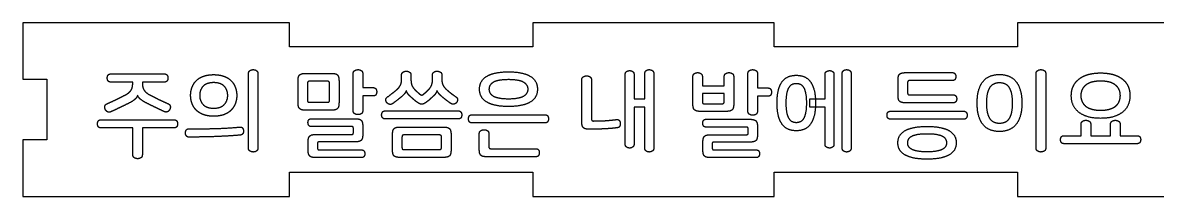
# Model space of a CAD drawing. Header units: millimetres. Extents: x -3 to 270, y -119 to -97.
# Drawn here: x -3.1 to 137.4, y -118.6 to -97.1 of the extents above; entities that cross this region are included whole.
import ezdxf

# ---------------------------------------------------------------- set-up
doc = ezdxf.new("R2010")
doc.units = ezdxf.units.MM
doc.layers.get('0').update_dxf_attribs({"linetype": 'CONTINUOUS'})

msp = doc.modelspace()

# ---------------------------------------------------------------- linework, layer by layer
for p, q in [((7.84, -103.46), (14.5, -103.46)), ((24.9, -112.64), (24.9, -103.43)), ((26.07, -103.43), (26.07, -112.64)), ((31.95, -103.39), (35.2, -103.39)), ((37.86, -108.01), (37.86, -103.43)), ((39.05, -103.43), (39.05, -105.16)), ((43.86, -104.09), (43.86, -103.59)), ((45.02, -103.59), (45.02, -104.09)), ((47.69, -104.09), (47.69, -103.59)), ((48.84, -103.59), (48.84, -104.09)), ((71.55, -112.17), (71.55, -103.51)), ((72.64, -103.51), (72.64, -106.56)), ((73.98, -106.56), (73.98, -103.39)), ((75.08, -103.39), (75.08, -112.67)), ((79.93, -107.22), (79.93, -103.79)), ((81.1, -103.79), (81.1, -104.93)), ((83.81, -104.93), (83.81, -103.79)), ((84.98, -103.79), (84.98, -107.22)), ((86.74, -108.08), (86.74, -103.43)), ((87.92, -103.43), (87.92, -105.2)), ((96.29, -106.56), (96.29, -103.51)), ((97.39, -103.51), (97.39, -112.17)), ((98.42, -112.67), (98.42, -103.39)), ((99.51, -103.39), (99.51, -112.67)), ((106.23, -103.3), (112.07, -103.3)), ((122.42, -112.64), (122.42, -103.43)), ((123.61, -103.43), (123.61, -112.64)), ((10.57, -104.47), (7.84, -104.47)), ((10.57, -104.61), (10.57, -104.47)), ((14.5, -104.47), (11.77, -104.47)), ((11.77, -104.47), (11.77, -104.61)), ((31.04, -107.06), (31.04, -104.28)), ((32.21, -104.62), (32.21, -106.73)), ((34.69, -104.37), (32.46, -104.37)), ((34.94, -106.73), (34.94, -104.62)), ((36.11, -104.28), (36.11, -107.06)), ((39.05, -105.16), (40.34, -105.16)), ((66.17, -109.42), (66.17, -104.21)), ((67.37, -104.21), (67.37, -109.05)), ((81.1, -104.93), (83.81, -104.93)), ((87.92, -105.2), (89.22, -105.2)), ((105.33, -106.15), (105.33, -104.18)), ((106.51, -104.52), (106.51, -105.81)), ((112.07, -104.28), (106.76, -104.28)), ((11.18, -106.11), (11.17, -106.11)), ((40.34, -106.19), (39.05, -106.19)), ((39.05, -106.19), (39.05, -108.01)), ((44.44, -105.52), (44.43, -105.52)), ((48.27, -105.52), (48.25, -105.52)), ((72.64, -106.56), (73.98, -106.56)), ((83.81, -105.88), (81.1, -105.88)), ((81.1, -105.88), (81.1, -106.9)), ((83.81, -106.9), (83.81, -105.88)), ((89.22, -106.22), (87.92, -106.22)), ((87.92, -106.22), (87.92, -108.08)), ((94.4, -107.56), (94.4, -106.56)), ((94.4, -106.56), (96.29, -106.56)), ((106.76, -106.06), (112.19, -106.06)), ((35.2, -107.95), (31.95, -107.95)), ((32.46, -106.97), (34.69, -106.97)), ((41.81, -108.04), (50.9, -108.04)), ((73.98, -107.56), (72.64, -107.56)), ((72.64, -107.56), (72.64, -112.17)), ((73.98, -112.67), (73.98, -107.56)), ((84.07, -108.1), (80.84, -108.1)), ((81.34, -107.15), (83.56, -107.15)), ((96.29, -107.56), (94.4, -107.56)), ((96.29, -112.17), (96.29, -107.56)), ((104.38, -108.08), (113.47, -108.08)), ((112.19, -107.04), (106.23, -107.04)), ((6.63, -109.14), (15.72, -109.14)), ((32.66, -109.01), (38.14, -109.01)), ((50.9, -109.03), (41.81, -109.03)), ((52.55, -108.52), (61.64, -108.52)), ((61.64, -109.52), (52.55, -109.52)), ((81.53, -109.08), (87.01, -109.08)), ((113.47, -109.07), (104.38, -109.07)), ((10.58, -110.14), (6.63, -110.14)), ((10.58, -113.46), (10.58, -110.14)), ((15.72, -110.14), (11.76, -110.14)), ((11.76, -110.14), (11.76, -113.46)), ((37.64, -109.97), (32.66, -109.97)), ((33.2, -110.96), (37.64, -110.96)), ((37.89, -110.71), (37.89, -110.2)), ((39.05, -109.9), (39.05, -110.98)), ((42.74, -112.92), (42.74, -110.92)), ((43.64, -110.04), (49.07, -110.04)), ((49.98, -110.92), (49.98, -112.92)), ((53.48, -112.84), (53.48, -110.86)), ((54.66, -110.86), (54.66, -112.47)), ((86.53, -110.04), (81.53, -110.04)), ((86.78, -110.75), (86.78, -110.27)), ((87.92, -109.97), (87.92, -111.02)), ((128, -111.11), (128, -109.68)), ((129.18, -109.68), (129.18, -111.11)), ((131.64, -111.11), (131.64, -109.68)), ((132.82, -109.68), (132.82, -111.11)), ((32.29, -112.93), (32.29, -111.84)), ((33.44, -112.12), (33.44, -112.62)), ((38.14, -111.87), (33.69, -111.87)), ((43.91, -111.25), (43.91, -112.59)), ((48.55, -111.02), (44.16, -111.02)), ((48.8, -112.59), (48.8, -111.25)), ((81.17, -112.93), (81.17, -111.88)), ((82.08, -110.99), (86.53, -110.99)), ((82.31, -112.15), (82.31, -112.62)), ((87.01, -111.9), (82.56, -111.9)), ((125.86, -111.11), (128, -111.11)), ((134.95, -112.1), (125.86, -112.1)), ((129.18, -111.11), (131.64, -111.11)), ((132.82, -111.11), (134.95, -111.11)), ((33.69, -112.87), (38.92, -112.87)), ((44.16, -112.82), (48.55, -112.82)), ((60.5, -113.72), (54.38, -113.72)), ((54.91, -112.72), (60.5, -112.72)), ((82.56, -112.87), (87.79, -112.87)), ((38.92, -113.82), (33.2, -113.82)), ((49.07, -113.8), (43.64, -113.8)), ((87.79, -113.82), (82.08, -113.82))]:
    msp.add_line(p, q)
msp.add_lwpolyline([(147, -97.12), (120.1, -97.12), (120.1, -100.12), (90, -100.12), (90, -97.12), (60.1, -97.12), (60.1, -100.12), (30, -100.12), (30, -97.12), (-3.05, -97.12), (-3.05, -104.12), (-0.05, -104.12), (-0.05, -111.62), (-3.05, -111.62), (-3.05, -118.62), (30, -118.62), (30, -115.62), (60.1, -115.62), (60.1, -118.62), (90, -118.62), (90, -115.62), (120.1, -115.62), (120.1, -118.62), (147, -118.62)])
for points in [[(7.42, -103.97), (7.42, -103.76), (7.52, -103.61)], [(7.52, -103.61), (7.62, -103.46), (7.84, -103.46)], [(14.5, -103.46), (14.73, -103.46), (14.83, -103.61)], [(14.83, -103.61), (14.93, -103.76), (14.93, -103.97)], [(18.46, -104.28), (18.81, -103.93), (19.35, -103.74)], [(19.35, -103.74), (19.88, -103.55), (20.59, -103.55)], [(20.59, -103.55), (21.3, -103.55), (21.84, -103.74)], [(21.84, -103.74), (22.38, -103.93), (22.73, -104.28)], [(24.9, -103.43), (24.9, -103.17), (25.08, -103.05)], [(25.08, -103.05), (25.26, -102.93), (25.48, -102.93)], [(25.48, -102.93), (25.72, -102.93), (25.89, -103.05)], [(25.89, -103.05), (26.07, -103.17), (26.07, -103.43)], [(31.04, -104.28), (31.04, -103.77), (31.24, -103.58)], [(31.24, -103.58), (31.43, -103.39), (31.95, -103.39)], [(35.2, -103.39), (35.72, -103.39), (35.91, -103.58)], [(35.91, -103.58), (36.11, -103.77), (36.11, -104.28)], [(37.86, -103.43), (37.86, -103.17), (38.04, -103.05)], [(38.04, -103.05), (38.22, -102.93), (38.46, -102.93)], [(38.46, -102.93), (38.69, -102.93), (38.87, -103.05)], [(38.87, -103.05), (39.05, -103.17), (39.05, -103.43)], [(43.86, -103.59), (43.86, -103.36), (44.04, -103.24)], [(44.04, -103.24), (44.22, -103.12), (44.44, -103.12)], [(44.44, -103.12), (44.66, -103.12), (44.84, -103.24)], [(44.84, -103.24), (45.02, -103.36), (45.02, -103.59)], [(47.69, -103.59), (47.69, -103.36), (47.86, -103.24)], [(47.86, -103.24), (48.03, -103.12), (48.27, -103.12)], [(48.27, -103.12), (48.49, -103.12), (48.67, -103.24)], [(48.67, -103.24), (48.84, -103.36), (48.84, -103.59)], [(53.51, -105.35), (53.51, -104.27), (54.45, -103.73)], [(54.45, -103.73), (55.38, -103.2), (57.1, -103.2)], [(57.1, -103.2), (58.81, -103.2), (59.75, -103.73)], [(59.75, -103.73), (60.68, -104.27), (60.68, -105.35)], [(66.17, -104.21), (66.17, -103.93), (66.35, -103.82)], [(66.35, -103.82), (66.53, -103.7), (66.76, -103.7)], [(66.76, -103.7), (67, -103.7), (67.18, -103.82)], [(67.18, -103.82), (67.37, -103.93), (67.37, -104.21)], [(71.55, -103.51), (71.55, -103.27), (71.72, -103.16)], [(71.72, -103.16), (71.89, -103.05), (72.09, -103.05)], [(72.09, -103.05), (72.3, -103.05), (72.47, -103.16)], [(72.47, -103.16), (72.64, -103.27), (72.64, -103.51)], [(73.98, -103.39), (73.98, -103.16), (74.15, -103.04)], [(74.15, -103.04), (74.32, -102.93), (74.52, -102.93)], [(74.52, -102.93), (74.73, -102.93), (74.9, -103.04)], [(74.9, -103.04), (75.08, -103.16), (75.08, -103.39)], [(79.93, -103.79), (79.93, -103.53), (80.11, -103.42)], [(80.11, -103.42), (80.28, -103.3), (80.51, -103.3)], [(80.51, -103.3), (80.73, -103.3), (80.91, -103.42)], [(80.91, -103.42), (81.1, -103.53), (81.1, -103.79)], [(83.81, -103.79), (83.81, -103.53), (83.99, -103.42)], [(83.99, -103.42), (84.17, -103.3), (84.39, -103.3)], [(84.39, -103.3), (84.61, -103.3), (84.8, -103.42)], [(84.8, -103.42), (84.98, -103.53), (84.98, -103.79)], [(86.74, -103.43), (86.74, -103.17), (86.92, -103.05)], [(86.92, -103.05), (87.09, -102.93), (87.33, -102.93)], [(87.33, -102.93), (87.57, -102.93), (87.74, -103.05)], [(87.74, -103.05), (87.92, -103.17), (87.92, -103.43)], [(90.92, -104.5), (91.5, -103.63), (92.73, -103.63)], [(92.73, -103.63), (93.95, -103.63), (94.53, -104.5)], [(96.29, -103.51), (96.29, -103.27), (96.46, -103.16)], [(96.46, -103.16), (96.63, -103.05), (96.85, -103.05)], [(96.85, -103.05), (97.05, -103.05), (97.22, -103.16)], [(97.22, -103.16), (97.39, -103.27), (97.39, -103.51)], [(98.42, -103.39), (98.42, -103.16), (98.59, -103.04)], [(98.59, -103.04), (98.76, -102.93), (98.96, -102.93)], [(98.96, -102.93), (99.17, -102.93), (99.34, -103.04)], [(99.34, -103.04), (99.51, -103.16), (99.51, -103.39)], [(105.33, -104.18), (105.33, -103.67), (105.52, -103.49)], [(105.52, -103.49), (105.71, -103.3), (106.23, -103.3)], [(112.07, -103.3), (112.28, -103.3), (112.38, -103.44)], [(112.38, -103.44), (112.48, -103.59), (112.48, -103.79)], [(112.48, -103.79), (112.48, -103.99), (112.38, -104.14)], [(115.81, -104.44), (116.5, -103.53), (117.88, -103.53)], [(117.88, -103.53), (119.26, -103.53), (119.96, -104.44)], [(122.42, -103.43), (122.42, -103.17), (122.6, -103.05)], [(122.6, -103.05), (122.78, -102.93), (123.01, -102.93)], [(123.01, -102.93), (123.24, -102.93), (123.43, -103.05)], [(123.43, -103.05), (123.61, -103.17), (123.61, -103.43)], [(127.75, -104.08), (128.21, -103.72), (128.89, -103.53)], [(128.89, -103.53), (129.56, -103.34), (130.41, -103.34)], [(130.41, -103.34), (131.26, -103.34), (131.94, -103.53)], [(131.94, -103.53), (132.62, -103.72), (133.08, -104.08)], [(7.52, -104.32), (7.42, -104.17), (7.42, -103.97)], [(7.84, -104.47), (7.62, -104.47), (7.52, -104.32)], [(10.36, -105.49), (10.48, -105.32), (10.52, -105.1)], [(10.52, -105.1), (10.57, -104.89), (10.57, -104.61)], [(11.77, -104.61), (11.77, -104.89), (11.82, -105.1)], [(11.82, -105.1), (11.87, -105.32), (11.99, -105.49)], [(14.83, -104.32), (14.73, -104.47), (14.5, -104.47)], [(14.93, -103.97), (14.93, -104.17), (14.83, -104.32)], [(17.74, -106.12), (17.74, -105.58), (17.92, -105.1)], [(17.92, -105.1), (18.1, -104.63), (18.46, -104.28)], [(19.28, -104.99), (18.86, -105.45), (18.86, -106.12)], [(20.59, -104.54), (19.71, -104.54), (19.28, -104.99)], [(21.9, -104.99), (21.48, -104.54), (20.59, -104.54)], [(22.33, -106.12), (22.33, -105.45), (21.9, -104.99)], [(22.73, -104.28), (23.08, -104.63), (23.27, -105.1)], [(23.27, -105.1), (23.45, -105.58), (23.45, -106.12)], [(32.26, -104.43), (32.21, -104.49), (32.21, -104.62)], [(32.46, -104.37), (32.32, -104.37), (32.26, -104.43)], [(34.94, -104.62), (34.94, -104.37), (34.69, -104.37)], [(40.34, -105.16), (40.58, -105.16), (40.68, -105.32)], [(40.68, -105.32), (40.78, -105.47), (40.78, -105.67)], [(43.25, -105.42), (43.57, -105.15), (43.71, -104.86)], [(43.71, -104.86), (43.86, -104.57), (43.86, -104.09)], [(45.02, -104.09), (45.02, -104.56), (45.12, -104.84)], [(45.12, -104.84), (45.22, -105.12), (45.46, -105.36)], [(47.24, -105.36), (47.47, -105.12), (47.58, -104.84)], [(47.58, -104.84), (47.69, -104.56), (47.69, -104.09)], [(48.84, -104.09), (48.84, -104.57), (48.99, -104.86)], [(48.99, -104.86), (49.14, -105.15), (49.45, -105.42)], [(54.45, -106.97), (53.51, -106.44), (53.51, -105.35)], [(55.25, -104.48), (54.68, -104.8), (54.68, -105.35)], [(54.68, -105.35), (54.68, -105.91), (55.25, -106.22)], [(57.1, -104.17), (55.82, -104.17), (55.25, -104.48)], [(58.94, -104.48), (58.37, -104.17), (57.1, -104.17)], [(59.52, -105.35), (59.52, -104.8), (58.94, -104.48)], [(58.94, -106.22), (59.52, -105.91), (59.52, -105.35)], [(60.68, -105.35), (60.68, -106.44), (59.75, -106.97)], [(89.22, -105.2), (89.46, -105.2), (89.56, -105.35)], [(89.56, -105.35), (89.66, -105.5), (89.66, -105.71)], [(90.35, -107.06), (90.35, -105.37), (90.92, -104.5)], [(91.73, -105.27), (91.44, -105.88), (91.44, -107.06)], [(92.73, -104.67), (92.02, -104.67), (91.73, -105.27)], [(93.73, -105.27), (93.43, -104.67), (92.73, -104.67)], [(94.02, -107.06), (94.02, -105.88), (93.73, -105.27)], [(94.53, -104.5), (95.11, -105.37), (95.11, -107.06)], [(106.76, -104.28), (106.51, -104.28), (106.51, -104.52)], [(112.38, -104.14), (112.28, -104.28), (112.07, -104.28)], [(115.12, -107.06), (115.12, -105.34), (115.81, -104.44)], [(116.64, -105.21), (116.27, -105.85), (116.27, -107.06)], [(117.88, -104.57), (117.01, -104.57), (116.64, -105.21)], [(119.14, -105.21), (118.77, -104.57), (117.88, -104.57)], [(119.51, -107.06), (119.51, -105.85), (119.14, -105.21)], [(119.96, -104.44), (120.66, -105.34), (120.66, -107.06)], [(126.78, -106.15), (126.78, -105.49), (127.03, -104.97)], [(127.03, -104.97), (127.28, -104.44), (127.75, -104.08)], [(128.55, -104.86), (128.25, -105.1), (128.11, -105.43)], [(129.31, -104.48), (128.85, -104.62), (128.55, -104.86)], [(130.41, -104.35), (129.77, -104.35), (129.31, -104.48)], [(131.51, -104.48), (131.05, -104.35), (130.41, -104.35)], [(132.27, -104.86), (131.97, -104.62), (131.51, -104.48)], [(132.71, -105.43), (132.57, -105.1), (132.27, -104.86)], [(133.08, -104.08), (133.55, -104.44), (133.8, -104.97)], [(133.8, -104.97), (134.04, -105.49), (134.04, -106.15)], [(7.36, -107.17), (7.91, -106.92), (8.42, -106.68)], [(8.42, -106.68), (8.93, -106.44), (9.53, -106.13)], [(9.53, -106.13), (9.84, -105.98), (10.04, -105.82)], [(10.87, -106.58), (10.62, -106.82), (9.99, -107.13)], [(10.04, -105.82), (10.24, -105.67), (10.36, -105.49)], [(11.17, -106.11), (11.11, -106.34), (10.87, -106.58)], [(11.49, -106.56), (11.23, -106.32), (11.18, -106.11)], [(12.36, -107.11), (11.74, -106.79), (11.49, -106.56)], [(11.99, -105.49), (12.11, -105.67), (12.31, -105.82)], [(12.31, -105.82), (12.52, -105.98), (12.83, -106.13)], [(12.83, -106.13), (13.42, -106.44), (13.92, -106.68)], [(13.92, -106.68), (14.43, -106.92), (14.99, -107.17)], [(17.92, -107.15), (17.74, -106.67), (17.74, -106.12)], [(18.86, -106.12), (18.86, -106.79), (19.28, -107.25)], [(21.9, -107.25), (22.33, -106.79), (22.33, -106.12)], [(23.45, -106.12), (23.45, -106.67), (23.27, -107.15)], [(32.21, -106.73), (32.21, -106.86), (32.26, -106.92)], [(34.69, -106.97), (34.94, -106.97), (34.94, -106.73)], [(40.68, -106.04), (40.58, -106.19), (40.34, -106.19)], [(40.78, -105.67), (40.78, -105.89), (40.68, -106.04)], [(41.91, -106.66), (41.91, -106.46), (42.08, -106.34)], [(42.04, -107.03), (41.91, -106.86), (41.91, -106.66)], [(42.08, -106.34), (42.76, -105.85), (43.25, -105.42)], [(43.77, -106.35), (43.27, -106.76), (42.76, -107.13)], [(44.23, -105.9), (44.09, -106.08), (43.77, -106.35)], [(44.43, -105.52), (44.37, -105.72), (44.23, -105.9)], [(44.63, -105.91), (44.5, -105.72), (44.44, -105.52)], [(45.05, -106.35), (44.76, -106.1), (44.63, -105.91)], [(45.4, -106.66), (45.22, -106.51), (45.05, -106.35)], [(45.76, -106.95), (45.59, -106.82), (45.4, -106.66)], [(45.46, -105.36), (45.63, -105.54), (45.8, -105.69)], [(45.8, -105.69), (45.96, -105.85), (46.13, -105.98)], [(46.13, -105.98), (46.26, -106.07), (46.35, -106.08)], [(46.35, -106.08), (46.44, -106.08), (46.57, -105.98)], [(46.57, -105.98), (46.73, -105.85), (46.9, -105.69)], [(46.9, -105.69), (47.07, -105.53), (47.24, -105.36)], [(47.3, -106.66), (47.12, -106.82), (46.94, -106.95)], [(47.64, -106.35), (47.47, -106.51), (47.3, -106.66)], [(48.06, -105.91), (47.93, -106.1), (47.64, -106.35)], [(48.25, -105.52), (48.19, -105.72), (48.06, -105.91)], [(48.47, -105.89), (48.32, -105.72), (48.27, -105.52)], [(48.93, -106.34), (48.61, -106.07), (48.47, -105.89)], [(49.42, -106.73), (49.17, -106.54), (48.93, -106.34)], [(49.93, -107.11), (49.66, -106.91), (49.42, -106.73)], [(49.45, -105.42), (49.68, -105.63), (49.98, -105.86)], [(49.98, -105.86), (50.27, -106.08), (50.63, -106.33)], [(50.63, -106.33), (50.79, -106.45), (50.79, -106.64)], [(50.79, -106.64), (50.78, -106.84), (50.65, -107.02)], [(55.25, -106.22), (55.82, -106.53), (57.1, -106.53)], [(57.1, -106.53), (58.37, -106.53), (58.94, -106.22)], [(89.56, -106.08), (89.46, -106.22), (89.22, -106.22)], [(89.66, -105.71), (89.66, -105.93), (89.56, -106.08)], [(105.52, -106.85), (105.33, -106.66), (105.33, -106.15)], [(106.51, -105.81), (106.51, -106.06), (106.76, -106.06)], [(112.19, -106.06), (112.39, -106.06), (112.49, -106.2)], [(112.49, -106.2), (112.59, -106.34), (112.59, -106.54)], [(112.59, -106.54), (112.59, -106.74), (112.49, -106.89)], [(127.74, -108.23), (126.78, -107.49), (126.78, -106.15)], [(128.11, -105.43), (127.96, -105.76), (127.96, -106.15)], [(127.96, -106.15), (127.96, -106.54), (128.11, -106.87)], [(132.85, -106.15), (132.85, -105.76), (132.71, -105.43)], [(132.71, -106.87), (132.85, -106.54), (132.85, -106.15)], [(134.04, -106.15), (134.04, -107.49), (133.08, -108.23)], [(7.18, -107.87), (7.08, -107.67), (7.12, -107.46)], [(7.12, -107.46), (7.16, -107.26), (7.36, -107.17)], [(7.46, -108.16), (7.28, -108.07), (7.18, -107.87)], [(7.84, -108.16), (7.64, -108.24), (7.46, -108.16)], [(8.93, -107.65), (8.43, -107.89), (7.84, -108.16)], [(9.99, -107.13), (9.43, -107.42), (8.93, -107.65)], [(13.42, -107.63), (12.92, -107.39), (12.36, -107.11)], [(14.51, -108.14), (13.91, -107.87), (13.42, -107.63)], [(14.89, -108.14), (14.7, -108.22), (14.51, -108.14)], [(15.16, -107.85), (15.07, -108.05), (14.89, -108.14)], [(14.99, -107.17), (15.19, -107.26), (15.22, -107.46)], [(15.22, -107.46), (15.26, -107.65), (15.16, -107.85)], [(18.46, -107.97), (18.1, -107.62), (17.92, -107.15)], [(19.35, -108.51), (18.81, -108.31), (18.46, -107.97)], [(19.28, -107.25), (19.71, -107.71), (20.59, -107.71)], [(20.59, -107.71), (21.48, -107.71), (21.9, -107.25)], [(22.73, -107.97), (22.38, -108.31), (21.84, -108.51)], [(23.27, -107.15), (23.08, -107.62), (22.73, -107.97)], [(31.24, -107.76), (31.04, -107.57), (31.04, -107.06)], [(31.95, -107.95), (31.43, -107.95), (31.24, -107.76)], [(32.26, -106.92), (32.32, -106.97), (32.46, -106.97)], [(35.91, -107.76), (35.72, -107.95), (35.2, -107.95)], [(36.11, -107.06), (36.11, -107.57), (35.91, -107.76)], [(38.04, -108.39), (37.86, -108.27), (37.86, -108.01)], [(39.05, -108.01), (39.05, -108.27), (38.87, -108.39)], [(41.5, -108.18), (41.6, -108.04), (41.81, -108.04)], [(42.39, -107.23), (42.19, -107.19), (42.04, -107.03)], [(42.76, -107.13), (42.59, -107.26), (42.39, -107.23)], [(46.08, -107.15), (45.94, -107.07), (45.76, -106.95)], [(46.35, -107.22), (46.22, -107.22), (46.08, -107.15)], [(46.62, -107.15), (46.48, -107.22), (46.35, -107.22)], [(46.94, -106.95), (46.77, -107.07), (46.62, -107.15)], [(50.32, -107.21), (50.12, -107.24), (49.93, -107.11)], [(50.65, -107.02), (50.52, -107.18), (50.32, -107.21)], [(50.9, -108.04), (51.11, -108.04), (51.21, -108.18)], [(57.1, -107.5), (55.38, -107.5), (54.45, -106.97)], [(59.75, -106.97), (58.81, -107.5), (57.1, -107.5)], [(80.12, -107.91), (79.93, -107.72), (79.93, -107.22)], [(80.84, -108.1), (80.32, -108.1), (80.12, -107.91)], [(81.1, -106.9), (81.1, -107.04), (81.15, -107.09)], [(81.15, -107.09), (81.2, -107.15), (81.34, -107.15)], [(83.56, -107.15), (83.69, -107.15), (83.75, -107.09)], [(83.75, -107.09), (83.81, -107.04), (83.81, -106.9)], [(84.79, -107.91), (84.59, -108.1), (84.07, -108.1)], [(84.98, -107.22), (84.98, -107.72), (84.79, -107.91)], [(86.92, -108.46), (86.74, -108.34), (86.74, -108.08)], [(87.92, -108.08), (87.92, -108.34), (87.74, -108.46)], [(90.92, -109.62), (90.35, -108.75), (90.35, -107.06)], [(91.44, -107.06), (91.44, -108.24), (91.73, -108.85)], [(93.73, -108.85), (94.02, -108.24), (94.02, -107.06)], [(95.11, -107.06), (95.11, -108.75), (94.53, -109.62)], [(104.06, -108.22), (104.16, -108.08), (104.38, -108.08)], [(106.23, -107.04), (105.71, -107.04), (105.52, -106.85)], [(112.49, -106.89), (112.39, -107.04), (112.19, -107.04)], [(113.47, -108.08), (113.68, -108.08), (113.78, -108.22)], [(115.81, -109.69), (115.12, -108.79), (115.12, -107.06)], [(116.27, -107.06), (116.27, -108.28), (116.64, -108.92)], [(119.14, -108.92), (119.51, -108.28), (119.51, -107.06)], [(120.66, -107.06), (120.66, -108.79), (119.96, -109.69)], [(128.11, -106.87), (128.25, -107.2), (128.55, -107.45)], [(128.55, -107.45), (128.85, -107.69), (129.31, -107.82)], [(129.31, -107.82), (129.77, -107.96), (130.41, -107.96)], [(130.41, -107.96), (131.05, -107.96), (131.51, -107.82)], [(131.51, -107.82), (131.97, -107.69), (132.27, -107.45)], [(132.27, -107.45), (132.57, -107.2), (132.71, -106.87)], [(6.21, -109.65), (6.21, -109.45), (6.31, -109.29)], [(6.31, -109.29), (6.41, -109.14), (6.63, -109.14)], [(15.72, -109.14), (15.93, -109.14), (16.03, -109.29)], [(16.03, -109.29), (16.13, -109.45), (16.13, -109.65)], [(20.59, -108.7), (19.88, -108.7), (19.35, -108.51)], [(21.84, -108.51), (21.3, -108.7), (20.59, -108.7)], [(32.27, -109.48), (32.27, -109.29), (32.36, -109.15)], [(32.36, -109.83), (32.27, -109.68), (32.27, -109.48)], [(32.36, -109.15), (32.46, -109.01), (32.66, -109.01)], [(38.46, -108.5), (38.22, -108.5), (38.04, -108.39)], [(38.14, -109.01), (38.66, -109.01), (38.85, -109.2)], [(38.87, -108.39), (38.69, -108.5), (38.46, -108.5)], [(38.85, -109.2), (39.05, -109.39), (39.05, -109.9)], [(41.39, -108.54), (41.39, -108.33), (41.5, -108.18)], [(41.5, -108.89), (41.39, -108.74), (41.39, -108.54)], [(41.81, -109.03), (41.6, -109.03), (41.5, -108.89)], [(51.21, -108.89), (51.11, -109.03), (50.9, -109.03)], [(51.21, -108.18), (51.31, -108.33), (51.31, -108.54)], [(51.31, -108.54), (51.31, -108.74), (51.21, -108.89)], [(52.14, -109.02), (52.14, -108.82), (52.24, -108.67)], [(52.24, -109.37), (52.14, -109.22), (52.14, -109.02)], [(52.24, -108.67), (52.34, -108.52), (52.55, -108.52)], [(52.55, -109.52), (52.34, -109.52), (52.24, -109.37)], [(61.64, -108.52), (61.85, -108.52), (61.95, -108.67)], [(61.95, -109.37), (61.85, -109.52), (61.64, -109.52)], [(61.95, -108.67), (62.05, -108.82), (62.05, -109.02)], [(62.05, -109.02), (62.05, -109.22), (61.95, -109.37)], [(66.37, -110.12), (66.17, -109.93), (66.17, -109.42)], [(67.37, -109.05), (67.37, -109.29), (67.61, -109.29)], [(67.61, -109.29), (67.93, -109.29), (68.31, -109.28)], [(68.31, -109.28), (68.68, -109.27), (69.06, -109.25)], [(69.06, -109.25), (69.43, -109.22), (69.8, -109.19)], [(69.8, -109.19), (70.16, -109.15), (70.47, -109.11)], [(70.47, -109.11), (70.67, -109.08), (70.79, -109.21)], [(70.79, -109.21), (70.91, -109.33), (70.93, -109.54)], [(70.93, -109.54), (70.96, -109.75), (70.88, -109.92)], [(81.14, -109.55), (81.14, -109.37), (81.24, -109.22)], [(81.24, -109.9), (81.14, -109.75), (81.14, -109.55)], [(81.24, -109.22), (81.33, -109.08), (81.53, -109.08)], [(87.33, -108.57), (87.09, -108.57), (86.92, -108.46)], [(87.01, -109.08), (87.53, -109.08), (87.73, -109.27)], [(87.74, -108.46), (87.57, -108.57), (87.33, -108.57)], [(87.73, -109.27), (87.92, -109.46), (87.92, -109.97)], [(91.73, -108.85), (92.02, -109.46), (92.73, -109.46)], [(92.73, -109.46), (93.43, -109.46), (93.73, -108.85)], [(103.96, -108.57), (103.96, -108.36), (104.06, -108.22)], [(104.06, -108.92), (103.96, -108.77), (103.96, -108.57)], [(104.38, -109.07), (104.16, -109.07), (104.06, -108.92)], [(113.78, -108.92), (113.68, -109.07), (113.47, -109.07)], [(113.78, -108.22), (113.88, -108.36), (113.88, -108.57)], [(113.88, -108.57), (113.88, -108.77), (113.78, -108.92)], [(116.64, -108.92), (117.01, -109.55), (117.88, -109.55)], [(117.88, -109.55), (118.77, -109.55), (119.14, -108.92)], [(130.41, -108.96), (128.7, -108.96), (127.74, -108.23)], [(128, -109.68), (128, -109.44), (128.18, -109.32)], [(128.18, -109.32), (128.35, -109.2), (128.59, -109.2)], [(128.59, -109.2), (128.83, -109.2), (129, -109.32)], [(129, -109.32), (129.18, -109.44), (129.18, -109.68)], [(133.08, -108.23), (132.12, -108.96), (130.41, -108.96)], [(131.64, -109.68), (131.64, -109.44), (131.81, -109.32)], [(131.81, -109.32), (131.99, -109.2), (132.23, -109.2)], [(132.23, -109.2), (132.46, -109.2), (132.64, -109.32)], [(132.64, -109.32), (132.82, -109.44), (132.82, -109.68)], [(6.31, -110), (6.21, -109.85), (6.21, -109.65)], [(6.63, -110.14), (6.41, -110.14), (6.31, -110)], [(16.03, -110), (15.93, -110.14), (15.72, -110.14)], [(16.13, -109.65), (16.13, -109.85), (16.03, -110)], [(17.1, -110.77), (17.1, -110.57), (17.2, -110.42)], [(17.2, -111.12), (17.1, -110.97), (17.1, -110.77)], [(17.2, -110.42), (17.3, -110.26), (17.51, -110.26)], [(17.51, -110.26), (19.09, -110.26), (20.64, -110.23)], [(20.64, -110.23), (22.19, -110.19), (23.84, -110.04)], [(23.84, -110.04), (24.04, -110.01), (24.15, -110.14)], [(24.21, -110.85), (24.12, -111.01), (23.92, -111.03)], [(24.15, -110.14), (24.26, -110.27), (24.28, -110.49)], [(24.28, -110.49), (24.3, -110.69), (24.21, -110.85)], [(32.66, -109.97), (32.46, -109.97), (32.36, -109.83)], [(32.49, -111.15), (32.68, -110.96), (33.2, -110.96)], [(37.84, -110.02), (37.78, -109.97), (37.64, -109.97)], [(37.64, -110.96), (37.78, -110.96), (37.84, -110.91)], [(37.89, -110.2), (37.89, -110.07), (37.84, -110.02)], [(37.84, -110.91), (37.89, -110.85), (37.89, -110.71)], [(42.74, -110.92), (42.74, -110.42), (42.93, -110.23)], [(42.93, -110.23), (43.12, -110.04), (43.64, -110.04)], [(49.07, -110.04), (49.59, -110.04), (49.78, -110.23)], [(49.78, -110.23), (49.98, -110.42), (49.98, -110.92)], [(53.48, -110.86), (53.48, -110.6), (53.66, -110.49)], [(53.66, -110.49), (53.84, -110.37), (54.07, -110.37)], [(54.07, -110.37), (54.31, -110.37), (54.49, -110.49)], [(54.49, -110.49), (54.66, -110.6), (54.66, -110.86)], [(67.08, -110.31), (66.56, -110.31), (66.37, -110.12)], [(69.23, -110.25), (68.31, -110.31), (67.08, -110.31)], [(70.6, -110.12), (70.15, -110.19), (69.23, -110.25)], [(70.88, -109.92), (70.8, -110.09), (70.6, -110.12)], [(81.53, -110.04), (81.33, -110.04), (81.24, -109.9)], [(86.78, -110.27), (86.78, -110.04), (86.53, -110.04)], [(86.53, -110.99), (86.66, -110.99), (86.72, -110.94)], [(86.72, -110.94), (86.78, -110.89), (86.78, -110.75)], [(92.73, -110.5), (91.5, -110.5), (90.92, -109.62)], [(94.53, -109.62), (93.95, -110.5), (92.73, -110.5)], [(105.31, -111.99), (105.31, -110.95), (106.26, -110.45)], [(106.26, -110.45), (107.21, -109.96), (108.92, -109.96)], [(108.92, -110.9), (107.64, -110.9), (107.06, -111.18)], [(108.92, -109.96), (110.63, -109.96), (111.58, -110.45)], [(110.79, -111.18), (110.21, -110.9), (108.92, -110.9)], [(111.58, -110.45), (112.53, -110.95), (112.53, -111.99)], [(117.88, -110.59), (116.5, -110.59), (115.81, -109.69)], [(119.96, -109.69), (119.26, -110.59), (117.88, -110.59)], [(17.51, -111.28), (17.3, -111.28), (17.2, -111.12)], [(20.88, -111.22), (19.26, -111.28), (17.51, -111.28)], [(23.92, -111.03), (22.49, -111.16), (20.88, -111.22)], [(32.29, -111.84), (32.29, -111.34), (32.49, -111.15)], [(33.5, -111.92), (33.44, -111.97), (33.44, -112.12)], [(33.69, -111.87), (33.56, -111.87), (33.5, -111.92)], [(38.85, -111.68), (38.66, -111.87), (38.14, -111.87)], [(39.05, -110.98), (39.05, -111.49), (38.85, -111.68)], [(43.96, -111.07), (43.91, -111.12), (43.91, -111.25)], [(44.16, -111.02), (44.02, -111.02), (43.96, -111.07)], [(48.74, -111.07), (48.69, -111.02), (48.55, -111.02)], [(48.8, -111.25), (48.8, -111.12), (48.74, -111.07)], [(71.72, -112.52), (71.55, -112.41), (71.55, -112.17)], [(72.64, -112.17), (72.64, -112.41), (72.47, -112.52)], [(81.17, -111.88), (81.17, -111.37), (81.36, -111.18)], [(81.36, -111.18), (81.56, -110.99), (82.08, -110.99)], [(82.37, -111.96), (82.31, -112.01), (82.31, -112.15)], [(82.56, -111.9), (82.42, -111.9), (82.37, -111.96)], [(87.73, -111.71), (87.53, -111.9), (87.01, -111.9)], [(87.92, -111.02), (87.92, -111.53), (87.73, -111.71)], [(96.46, -112.52), (96.29, -112.41), (96.29, -112.17)], [(97.39, -112.17), (97.39, -112.41), (97.22, -112.52)], [(106.26, -113.53), (105.31, -113.04), (105.31, -111.99)], [(107.06, -111.18), (106.48, -111.45), (106.48, -111.99)], [(106.48, -111.99), (106.48, -112.52), (107.06, -112.79)], [(111.37, -111.99), (111.37, -111.45), (110.79, -111.18)], [(110.79, -112.79), (111.37, -112.52), (111.37, -111.99)], [(112.53, -111.99), (112.53, -113.04), (111.58, -113.53)], [(125.45, -111.6), (125.45, -111.4), (125.55, -111.25)], [(125.55, -111.95), (125.45, -111.8), (125.45, -111.6)], [(125.55, -111.25), (125.65, -111.11), (125.86, -111.11)], [(125.86, -112.1), (125.65, -112.1), (125.55, -111.95)], [(134.95, -111.11), (135.17, -111.11), (135.27, -111.25)], [(135.27, -111.95), (135.17, -112.1), (134.95, -112.1)], [(135.27, -111.25), (135.37, -111.4), (135.37, -111.6)], [(135.37, -111.6), (135.37, -111.8), (135.27, -111.95)], [(10.76, -113.84), (10.58, -113.72), (10.58, -113.46)], [(11.76, -113.46), (11.76, -113.72), (11.59, -113.84)], [(25.08, -113.01), (24.9, -112.9), (24.9, -112.64)], [(25.48, -113.13), (25.26, -113.13), (25.08, -113.01)], [(25.89, -113.01), (25.72, -113.13), (25.48, -113.13)], [(26.07, -112.64), (26.07, -112.9), (25.89, -113.01)], [(32.49, -113.63), (32.29, -113.44), (32.29, -112.93)], [(33.2, -113.82), (32.68, -113.82), (32.49, -113.63)], [(33.44, -112.62), (33.44, -112.87), (33.69, -112.87)], [(38.92, -112.87), (39.12, -112.87), (39.21, -113.01)], [(39.21, -113.67), (39.12, -113.82), (38.92, -113.82)], [(39.21, -113.01), (39.31, -113.15), (39.31, -113.34)], [(39.31, -113.34), (39.31, -113.53), (39.21, -113.67)], [(42.93, -113.62), (42.74, -113.43), (42.74, -112.92)], [(43.64, -113.8), (43.12, -113.8), (42.93, -113.62)], [(43.91, -112.59), (43.91, -112.72), (43.96, -112.77)], [(43.96, -112.77), (44.02, -112.82), (44.16, -112.82)], [(48.55, -112.82), (48.69, -112.82), (48.74, -112.77)], [(48.74, -112.77), (48.8, -112.72), (48.8, -112.59)], [(49.78, -113.62), (49.59, -113.8), (49.07, -113.8)], [(49.98, -112.92), (49.98, -113.43), (49.78, -113.62)], [(53.67, -113.53), (53.48, -113.34), (53.48, -112.84)], [(54.38, -113.72), (53.86, -113.72), (53.67, -113.53)], [(54.66, -112.47), (54.66, -112.72), (54.91, -112.72)], [(60.5, -112.72), (60.71, -112.72), (60.81, -112.87)], [(60.81, -113.57), (60.71, -113.72), (60.5, -113.72)], [(60.81, -112.87), (60.91, -113.01), (60.91, -113.21)], [(60.91, -113.21), (60.91, -113.41), (60.81, -113.57)], [(72.09, -112.64), (71.89, -112.64), (71.72, -112.52)], [(72.47, -112.52), (72.3, -112.64), (72.09, -112.64)], [(74.15, -113.02), (73.98, -112.91), (73.98, -112.67)], [(74.52, -113.13), (74.32, -113.13), (74.15, -113.02)], [(74.9, -113.02), (74.73, -113.13), (74.52, -113.13)], [(75.08, -112.67), (75.08, -112.91), (74.9, -113.02)], [(81.36, -113.63), (81.17, -113.44), (81.17, -112.93)], [(82.08, -113.82), (81.56, -113.82), (81.36, -113.63)], [(82.31, -112.62), (82.31, -112.75), (82.37, -112.81)], [(82.37, -112.81), (82.42, -112.87), (82.56, -112.87)], [(87.79, -112.87), (87.99, -112.87), (88.09, -113.01)], [(88.09, -113.67), (87.99, -113.82), (87.79, -113.82)], [(88.09, -113.01), (88.18, -113.15), (88.18, -113.34)], [(88.18, -113.34), (88.18, -113.53), (88.09, -113.67)], [(96.85, -112.64), (96.63, -112.64), (96.46, -112.52)], [(97.22, -112.52), (97.05, -112.64), (96.85, -112.64)], [(98.59, -113.02), (98.42, -112.91), (98.42, -112.67)], [(98.96, -113.13), (98.76, -113.13), (98.59, -113.02)], [(99.34, -113.02), (99.17, -113.13), (98.96, -113.13)], [(99.51, -112.67), (99.51, -112.91), (99.34, -113.02)], [(108.92, -114.02), (107.21, -114.02), (106.26, -113.53)], [(107.06, -112.79), (107.64, -113.07), (108.92, -113.07)], [(108.92, -113.07), (110.21, -113.07), (110.79, -112.79)], [(111.58, -113.53), (110.63, -114.02), (108.92, -114.02)], [(122.6, -113.01), (122.42, -112.9), (122.42, -112.64)], [(123.01, -113.13), (122.78, -113.13), (122.6, -113.01)], [(123.43, -113.01), (123.24, -113.13), (123.01, -113.13)], [(123.61, -112.64), (123.61, -112.9), (123.43, -113.01)], [(11.17, -113.96), (10.94, -113.96), (10.76, -113.84)], [(11.59, -113.84), (11.41, -113.96), (11.17, -113.96)]]:
    msp.add_open_spline(points, degree=2)

doc.saveas('drawing.dxf')
